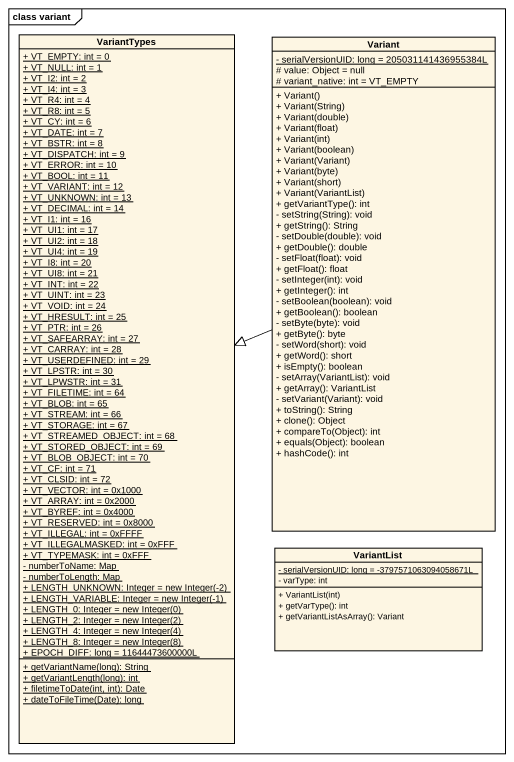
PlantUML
@startuml
mainframe class variant
hide circle
hide empty members
skinparam classAttributeIconSize 0
class VariantTypes {
  {static} + VT_EMPTY: int = 0
  {static} + VT_NULL: int = 1
  {static} + VT_I2: int = 2
  {static} + VT_I4: int = 3
  {static} + VT_R4: int = 4
  {static} + VT_R8: int = 5
  {static} + VT_CY: int = 6
  {static} + VT_DATE: int = 7
  {static} + VT_BSTR: int = 8
  {static} + VT_DISPATCH: int = 9
  {static} + VT_ERROR: int = 10
  {static} + VT_BOOL: int = 11
  {static} + VT_VARIANT: int = 12
  {static} + VT_UNKNOWN: int = 13
  {static} + VT_DECIMAL: int = 14
  {static} + VT_I1: int = 16
  {static} + VT_UI1: int = 17
  {static} + VT_UI2: int = 18
  {static} + VT_UI4: int = 19
  {static} + VT_I8: int = 20
  {static} + VT_UI8: int = 21
  {static} + VT_INT: int = 22
  {static} + VT_UINT: int = 23
  {static} + VT_VOID: int = 24
  {static} + VT_HRESULT: int = 25
  {static} + VT_PTR: int = 26
  {static} + VT_SAFEARRAY: int = 27
  {static} + VT_CARRAY: int = 28
  {static} + VT_USERDEFINED: int = 29
  {static} + VT_LPSTR: int = 30
  {static} + VT_LPWSTR: int = 31
  {static} + VT_FILETIME: int = 64
  {static} + VT_BLOB: int = 65
  {static} + VT_STREAM: int = 66
  {static} + VT_STORAGE: int = 67
  {static} + VT_STREAMED_OBJECT: int = 68
  {static} + VT_STORED_OBJECT: int = 69
  {static} + VT_BLOB_OBJECT: int = 70
  {static} + VT_CF: int = 71
  {static} + VT_CLSID: int = 72
  {static} + VT_VECTOR: int = 0x1000
  {static} + VT_ARRAY: int = 0x2000
  {static} + VT_BYREF: int = 0x4000
  {static} + VT_RESERVED: int = 0x8000
  {static} + VT_ILLEGAL: int = 0xFFFF
  {static} + VT_ILLEGALMASKED: int = 0xFFF
  {static} + VT_TYPEMASK: int = 0xFFF
  {static} - numberToName: Map
  {static} - numberToLength: Map
  {static} {field} + LENGTH_UNKNOWN: Integer = new Integer(-2)
  {static} {field} + LENGTH_VARIABLE: Integer = new Integer(-1)
  {static} {field} + LENGTH_0: Integer = new Integer(0)
  {static} {field} + LENGTH_2: Integer = new Integer(2)
  {static} {field} + LENGTH_4: Integer = new Integer(4)
  {static} {field} + LENGTH_8: Integer = new Integer(8)
  {static} + EPOCH_DIFF: long = 11644473600000L
  {static} + getVariantName(long): String
  {static} + getVariantLength(long): int
  {static} + filetimeToDate(int, int): Date
  {static} + dateToFileTime(Date): long
}
class Variant {
  {static} - serialVersionUID: long = 205031141436955384L
  # value: Object = null
  # variant_native: int = VT_EMPTY
  + Variant()
  + Variant(String)
  + Variant(double)
  + Variant(float)
  + Variant(int)
  + Variant(boolean)
  + Variant(Variant)
  + Variant(byte)
  + Variant(short)
  + Variant(VariantList)
  + getVariantType(): int
  - setString(String): void
  + getString(): String
  - setDouble(double): void
  + getDouble(): double
  - setFloat(float): void
  + getFloat(): float
  - setInteger(int): void
  + getInteger(): int
  - setBoolean(boolean): void
  + getBoolean(): boolean
  - setByte(byte): void
  + getByte(): byte
  - setWord(short): void
  + getWord(): short
  + isEmpty(): boolean
  - setArray(VariantList): void
  + getArray(): VariantList
  - setVariant(Variant): void
  + toString(): String
  + clone(): Object
  + compareTo(Object): int
  + equals(Object): boolean
  + hashCode(): int
}
class VariantList {
  {static} - serialVersionUID: long = -3797571063094058671L
  - varType: int
  + VariantList(int)
  + getVarType(): int
  + getVariantListAsArray(): Variant
}
Variant -left-|> VariantTypes
@enduml
